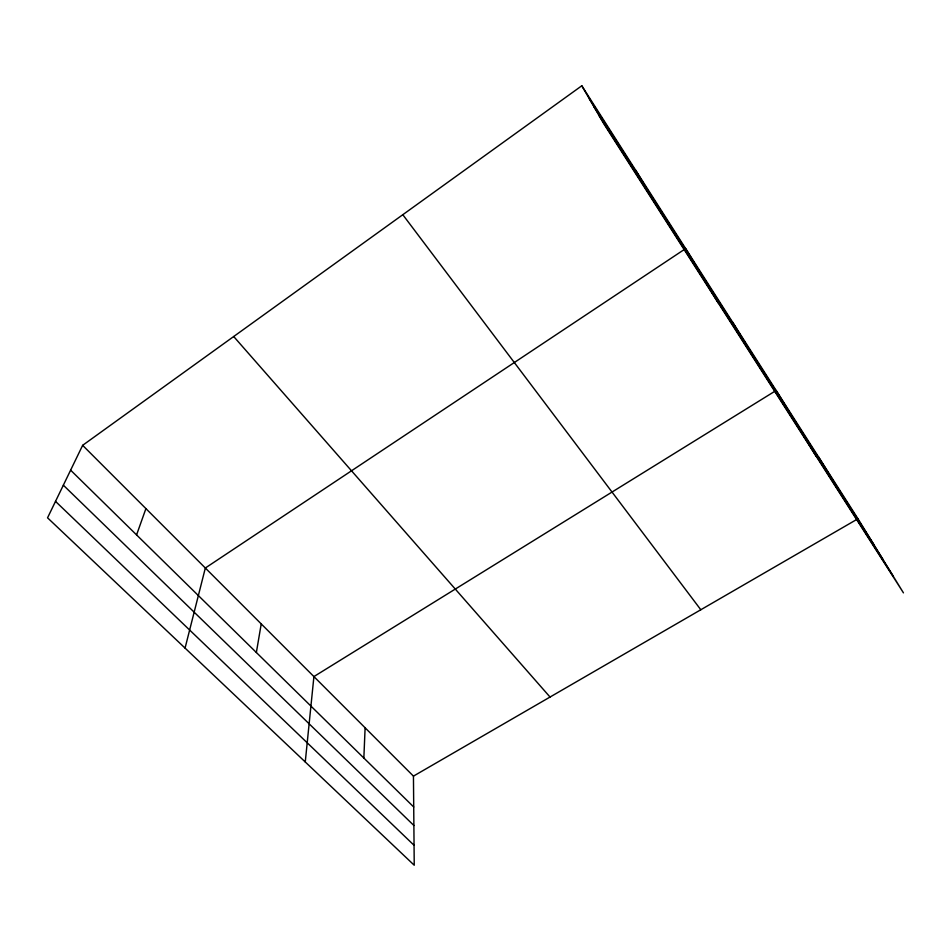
<?xml version="1.0" encoding="UTF-8"?>
<svg xmlns="http://www.w3.org/2000/svg" width="951" height="951" viewBox="0 0 951 951"><rect width="100%" height="100%" fill="white"/><g stroke="black" fill="none" stroke-linecap="round" stroke-linejoin="round"><path stroke-width="1.43" d="M363.853 758.03L365.113 727.777M305.259 761.977L313.913 676.577L776.147 390.469L816.136 456.195M256.366 652.505L261.228 623.904M185.065 648.106L205.333 568.009L685.647 248.591L718.219 302.905M136.575 534.902L145.919 508.595M82.642 445.33L47.55 517.82L414.232 865.22L413.447 776.123L82.642 445.33L581.798 85.78L857.98 518.759L903.45 592.865L604.04 124.165L581.798 85.78M413.447 776.123L857.98 518.759M55.515 501.379L414.054 845.284M63.348 485.188L413.887 825.504M70.624 470.163L413.721 806.995M233.696 336.523L550.035 697.047M402.808 214.712L700.816 609.757M589.347 98.797L873.636 544.281M593.947 106.75L883.075 559.663M598.94 115.356L893.203 576.163M818.371 456.67L833.135 480.814M732.401 321.878L744.906 342.574M635.565 170.074L645.04 186.075"/></g></svg>
